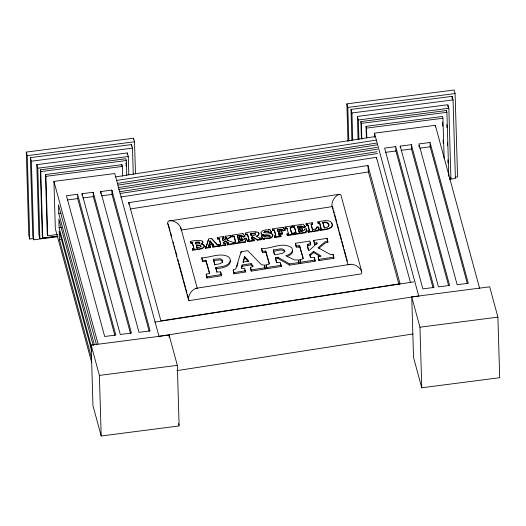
<?xml version="1.0" encoding="UTF-8"?>
<svg xmlns="http://www.w3.org/2000/svg" width="526" height="526" viewBox="0 0 526 526"><rect width="100%" height="100%" fill="white"/><g stroke="black" fill="none" stroke-linecap="round" stroke-linejoin="round"><path stroke-width="0.79" d="M270.213 236.404L269.996 235.885C267.274 234.603 261.106 236.956 260.995 232.426L262.698 230.644L265.906 229.829A5.372 3.472 -4.2 0 1 268.214 230.007L269.759 229.343L271.587 231.9L271.626 232.42L270.009 232.992C268.438 231.802 265.111 230.815 263.809 232.676M209.032 244.551L208.914 246.477L209.032 244.551L212.885 243.952L213.793 245.55L212.885 243.952M208.763 246.326L208.723 245.813M213.753 245.037L212.57 245.53L212.912 247.167L218.915 246.234L218.573 244.597L217.337 244.452L211.426 238.41L208.579 238.85L206.402 245.859L205.199 246.674L205.541 248.311L210.453 247.549L210.111 245.912L208.875 245.964M258.923 233.833L258.246 235.037L256.011 236.167L259.824 238.002L261.415 237.936L261.757 239.58L257.694 240.211L252.671 237.344L251.619 237.502L252.276 239.646L251.579 236.989L252.638 236.825L257.661 239.692L261.718 239.06M230.349 260.567C228.803 266.695 220.703 266.603 215.759 267.583L216.811 272.337M328.875 225.24L327.58 227.166L324.397 227.811L322.892 222.439C325.706 221.15 329.993 222.945 328.717 226.528M243.512 237.016L242.861 236.003L240.842 235.319L237.298 235.74L237.338 236.259L240.882 235.839L243.512 237.016L245.05 236.384L242.867 233.524L232.282 235.168L232.591 236.292L234.096 236.286L235.503 241.178L235.339 241.927L234.182 242.17L234.53 243.808L245.497 242.105L246.306 238.311L244.544 238.199C244.025 240.763 237.805 243.137 238.16 238.903L240.172 238.883L240.579 240.25L242.197 240.001L241.224 236.042L239.606 236.292L239.731 237.121M245.497 242.105L246.306 238.311M303.824 227.646L303.18 226.634L301.161 225.95L297.611 226.371L297.65 226.884L301.194 226.463L303.824 227.646L305.369 227.008L303.186 224.148L292.594 225.792L292.903 226.916L294.415 226.916L295.862 232.321L294.501 232.794L294.843 234.438L305.81 232.735L306.619 228.935L304.856 228.83C304.337 231.387 298.117 233.768 298.472 229.533L300.491 229.514L300.898 230.881L302.516 230.631L301.543 226.667L299.925 226.923L300.044 227.745M305.81 232.735L306.619 228.935M312.543 223.866L312.24 222.741L306.047 223.701L306.356 224.826L307.861 224.852L309.314 229.855L309.097 230.46L307.953 230.71L308.295 232.347L317.974 230.842L318.795 227.061L317.02 226.956L315.804 228.83L312.575 229.671L311.175 224.694L311.438 224.069L312.543 223.866L312.582 224.385L311.208 224.812L312.608 230.191L312.575 229.671M317.974 230.842L318.795 227.061M228.376 240.625L227.087 239.882C227.673 237.568 232.453 237.989 230.927 235.378L225.194 236.266L225.496 237.39L226.66 237.482L223.083 240.711L222.498 238.548M226.699 237.995L226.686 237.377M210.071 240.849L209.387 243.282L211.906 242.894L211.939 243.406L210.071 240.849L211.906 242.894M209.598 243.19L210.111 241.368M242.144 265.019L241.434 267.958L242.65 268.451L244.656 268.194L245.458 272.021L234.004 273.803L233.209 269.976L235.523 269.108L236.003 268.082L241.086 251.717L247.733 250.685L261.527 264.788L264.4 265.13L265.203 268.957L251.204 271.133L250.402 267.3L252.828 266.708L253.164 266.149L251.139 263.618L242.144 265.019L241.644 268.313M244.57 256.392L242.973 262.066L248.851 261.152L244.57 256.392L244.656 257.595L243.262 262.559M206.679 245.596L208.618 239.363M236.818 266.945L238.028 263.053M244.334 239.409L244.544 238.199M304.646 230.04L304.896 229.343M261.021 233.071C262.809 236.141 267.208 234.116 269.956 235.365C269.917 237.962 264.46 236.963 263.105 235.293L261.475 235.819L263.27 239.343L264.624 239.133L264.828 237.976C267.563 238.561 271.83 238.35 272.935 235.3L271.672 233.971M264.624 239.133L264.828 237.976M199.821 243.676L199.795 242.802L199.176 242.433L195.619 242.749L195.58 242.236L198.69 241.855L199.9 242.571L199.091 243.63L196.119 244.215L195.58 242.236M206.435 246.378L205.916 247.029M275.723 236.121L274.506 230.441L273.993 229.915L272.803 230.04L272.501 228.915L282.988 227.285L285.171 230.171L283.626 230.796L281.068 229.632L277.524 230.04L277.491 229.527L281.029 229.119L282.587 229.546L283.626 230.796M316.369 228.856L316.777 228.238M290.214 228.1L290.365 227.37L291.568 227.127L291.601 227.64L290.214 228.1L291.68 233.524M225.154 240.947L225.194 241.467L223.557 242.834L223.517 242.315L225.154 240.947C231.907 243.972 225.693 241.71 227.436 244.912L233.84 243.919C233.708 240.961 228.619 242.078 227.048 239.369L230.151 236.818L231.236 236.503M320.952 228.626L319.703 222.985L318.197 222.991L317.895 221.867C321.827 221.183 331.88 218.126 332.32 225.174A6.003 3.879 -4.2 0 1 331.347 227.396L327.994 229.145L320.137 230.506L319.795 228.869L321.215 228.902M223.859 237.647L222.735 237.864L222.511 238.607L223.898 238.16L223.557 236.522L217.37 237.482L217.672 238.607L219.184 238.626L220.604 243.538L220.44 244.248L219.27 244.485L219.612 246.129L225.805 245.169L225.457 243.525L223.945 243.538L223.517 242.315M252.237 239.133L253.756 239.126L254.097 240.77L247.891 241.736L247.549 240.093L248.962 239.619L247.47 234.228L245.958 234.248L245.642 233.09C246.365 232.038 264.617 229.553 257.286 236.207M288.327 233.097L288.169 233.728L286.972 233.965L287.012 234.484L288.202 234.248M270.101 236.634L269.503 237.048M277.491 229.527L278.076 231.683L279.871 231.072L279.911 231.591L279.747 230.158L281.377 229.908L282.403 234.057L280.772 234.313L280.187 233.274L278.432 233.38L278.392 232.867L280.148 232.755L280.772 234.313M224.78 239.744L226.436 238.258M237.298 235.74L237.851 237.772L239.738 237.187L239.777 237.706L239.606 236.292M299.748 228.08L300.05 227.817L299.787 228.6L299.748 228.08L298.163 228.396L297.611 226.371M318.743 248.357L325.377 242.913L327.908 242.184L327.106 238.35L313.726 240.435L314.436 243.058L316.889 242.775L317.145 243.268L308.801 250.797L307.434 245.747L307.375 244.695L307.993 244.156L310.623 243.65L310.708 244.853L307.467 245.898L308.302 249.837M313.634 251.356L313.72 252.565L309.913 255.748L309.821 254.545L313.634 251.356L320.998 255.978L318.164 256.773L318.966 260.6L333.898 258.286L333.096 254.452L330.506 254.604L318.052 247.667L325.292 241.71L327.816 240.98M201.747 244.215L202.964 242.71L202.142 241.368M315.212 229.717L315.843 229.343M275.683 235.602L274.401 235.918L274.75 237.561L280.937 236.601L280.595 234.958L279.056 234.977L278.392 232.867M339.185 194.291L168.445 221.13L167.735 222.189L167.794 223.668L188.453 299.695L189.064 300.629L361.165 273.888L361.783 272.764L361.632 271.245L340.986 195.271L340.315 194.423L339.185 194.291C334.904 196.086 331.696 200.971 331.906 205.633L348.021 264.966M361.632 271.245C359.725 267.162 355.234 264.236 350.717 264.276L195.738 288.353C191.451 290.148 188.249 295.04 188.453 299.695M243.472 236.503L245.011 235.865M303.785 227.127L305.33 226.496M283.586 230.276L285.131 229.658M287.275 256.366C289.741 255.472 293.258 253.578 292.502 250.415M349.317 264.795L350.717 264.276M264.861 238.488C267.649 239.198 273.342 238.699 272.882 234.774C271.16 231.624 266.662 233.748 263.947 232.42C264.105 230.21 268.72 231.243 269.969 232.472L271.587 231.9M220.479 244.761L219.309 245.004M115.582 176.9L375.084 136.576M116.555 180.464L376.057 140.14M117.41 183.35L376.452 143.098M117.89 185.132L376.938 144.887M118.015 187.631L377.168 147.365M118.501 189.413L377.648 149.147M119.441 191.76L377.07 151.731M119.928 193.542L377.556 153.513M120.763 197.026L376.438 157.3L410.425 282.383M128.798 202.661L367.93 165.506L400.043 283.711L160.917 320.867L128.798 202.661L128.916 204.272M130.08 208.986L368.404 171.956L399.017 284.645M181.102 230.092L332.517 206.567L333.162 208.94M190.59 241.644C190.76 240.533 208.763 238.725 201.011 244.018L203.733 244.649L204.41 246.207C202.102 249.929 196.31 248.404 192.799 249.771L192.496 248.647L193.864 248.213L193.903 248.732L192.582 243.209L192.089 242.644L190.899 242.769L190.59 241.644L190.931 243.288L192.417 243.282L193.851 248.259M285.112 227.482L285.072 226.962L291.259 226.002L291.568 227.127M250.685 233.695C252.013 233.794 255.182 232.203 255.623 234.313L254.762 235.122L251.257 235.799L250.685 233.695L251.106 235.615M217.37 237.482L217.711 239.126L219.224 239.146L220.644 244.057M225.194 236.266L225.536 237.91L226.726 237.897M232.282 235.168L232.624 236.805L234.136 236.805L235.635 242.197L235.595 241.677M272.501 228.915L272.843 230.559L274.026 230.427L274.546 230.953L275.834 235.924M285.072 226.962L285.414 228.606L286.617 228.468L287.137 229.093M292.594 225.792L292.943 227.436L294.448 227.429M306.047 223.701L306.395 225.345L307.901 225.365L309.367 230.763L309.327 230.25M317.895 221.867L318.237 223.504L319.742 223.497L321.156 228.409M245.642 233.09L245.997 234.767L247.509 234.747M250.724 234.215C252.046 234.313 255.215 232.716 255.662 234.826M322.892 222.439L322.925 222.958C325.015 222.393 328.119 222.301 328.816 224.898M196.448 245.412L200.228 245.123L201.064 246.273C199.979 247.963 195.869 248.653 196.448 245.412L197.125 248.114L197.086 247.601M196.481 245.925L200.268 245.635L201.103 246.786M238.16 238.903L238.193 239.422L240.211 239.402L240.579 240.25M298.472 229.533L298.512 230.046L300.53 230.026L300.898 230.881M240.54 239.738L242.164 239.488M300.859 230.362L302.476 230.112M280.733 233.794L282.37 233.544M209.065 245.063L212.925 244.465M286.972 233.965L287.314 235.609L293.508 234.649L293.166 233.005L291.641 233.011M233.288 242.834L233.84 243.919M247.582 240.612L248.147 240.52M260.909 238.541L261.455 238.456L261.757 239.58M274.44 236.437L274.855 236.371M292.528 233.623L293.199 233.524L293.508 234.649M307.986 231.223L308.598 231.131M319.834 229.382L320.268 229.316M205.199 246.674L205.508 247.799L210.413 247.036M212.57 245.53L212.879 246.655L218.875 245.721M219.27 244.485L219.572 245.609L225.766 244.649M227.094 243.268L227.403 244.393L233.8 243.4M234.182 242.17L234.491 243.295L245.458 241.592M247.549 240.093L247.851 241.217L254.058 240.25M261.475 235.819L263.23 238.83L264.585 238.62M274.401 235.918L274.71 237.042L280.897 236.082M293.469 234.129L287.281 235.089L287.314 235.609M294.501 232.794L294.803 233.925L305.777 232.216M307.953 230.71L308.256 231.834L317.934 230.329M319.795 228.869L320.097 229.994L325.956 229.08L329.822 227.982L331.314 226.884A6.003 3.879 -4.2 0 0 332.281 224.655M192.496 248.647L192.838 250.291C196.343 248.916 202.142 250.442 204.45 246.727L203.766 245.162M209.42 273.218L206.107 261.665L202.569 261.659L201.767 257.832C210.19 257.674 219.375 252.73 227.626 256.34A8.705 5.628 -4.2 0 1 230.217 259.377C231.887 267.195 221.078 268.109 215.844 268.793M269.213 263.94L265.913 252.401L262.375 252.447L261.553 248.542C270.962 249.16 283.343 241.112 291.838 247.983C294.415 251.993 288.938 254.919 285.743 255.721L294.639 259.995L298.354 259.851L299.156 263.677L289.675 265.15L277.958 258.457L275.499 258.838L275.407 257.635L277.866 257.253L289.589 263.947L299.07 262.474M303.108 258.601L299.794 247.148L296.263 247.095L295.467 243.268L309.906 241.026L310.623 243.65M201.767 257.832L202.484 260.455L206.021 260.462L209.335 272.014L209.44 273.139L208.927 273.619L206.205 274.171L207.007 277.998L221.453 275.755L220.65 271.929L217.1 271.955L215.759 267.583M295.467 243.268L296.177 245.892L299.702 245.944L303.015 257.398L303.147 258.542L302.641 259.048L299.905 259.614L300.708 263.441L315.146 261.198L314.344 257.365L310.82 257.392L309.821 254.545M261.553 248.542L262.29 251.244L265.821 251.198L269.121 262.737L269.292 263.776L268.76 264.302L265.992 264.88L266.794 268.707L281.279 266.458L280.476 262.632L276.946 262.632L275.407 257.635M213.49 259.239L220.387 258.759L221.808 259.476L222.518 260.587C222.708 264.322 217.455 264.026 214.95 264.624L213.49 259.239L213.576 260.442L220.479 259.962L221.9 260.679L222.662 262.625M273.323 249.955C276.413 250.185 283.81 246.464 284.836 251.389L282.83 253.276L274.657 254.867L273.323 249.955L274.171 253.966M313.726 240.435L314.528 244.261L316.981 243.979L316.889 242.775M273.408 251.158C276.808 251.362 282.449 248.101 284.882 251.816M242.23 266.222L251.224 264.821L252.579 266.412M206.205 274.171L206.922 276.794L221.361 274.552M233.209 269.976L233.919 272.599L245.372 270.818M250.402 267.3L251.119 269.93L265.117 267.754M265.992 264.88L266.708 267.504L281.193 265.255M299.905 259.614L300.616 262.237L315.061 259.989M318.164 256.773L318.874 259.397L333.806 257.076M154.854 322.096L413.607 281.89M158.727 336.351L417.48 296.145M176.821 370.659L412.864 333.977M347.982 141.461L346.871 103.865L454.129 89.999L455.095 93.562L457.567 176.933L455.135 177.249M346.871 103.865L347.837 107.429L455.095 93.562M351.907 140.534L350.987 109.421L452.09 96.35L453.057 99.914L455.391 178.505L449.73 179.234M33.809 238.502L29.745 239.028L28.772 235.464L26.3 152.086L133.558 138.22L134.524 141.783L135.471 173.665M350.987 109.421L351.953 112.985L453.057 99.914M26.3 152.086L27.267 155.65L134.524 141.783M57.985 236.667L33.717 239.803L32.75 236.24L30.416 157.642L131.52 144.571L132.493 148.135L133.269 174.336M358.061 139.324L357.384 116.424L447.876 104.727L448.842 108.29L450.927 178.63L449.316 178.84M30.416 157.642L31.382 161.212L132.493 148.135M357.384 116.424L358.351 119.987L448.842 108.29M361.401 138.831L360.889 121.598L446.416 110.539L446.903 112.321L448.803 176.341M57.643 236.253L39.871 238.554L38.904 234.99L36.813 164.651L127.305 152.948L128.272 156.511L128.804 174.507M360.889 121.598L361.375 123.38L446.903 112.321M36.813 164.651L37.78 168.215L128.272 156.511M366.366 137.72L366.03 126.325L442.451 116.45L442.938 118.232L444.122 158.102M57.439 236.187L42.777 238.087L42.297 236.305L40.318 169.819L125.852 158.76L126.332 160.542L126.773 175.316M366.03 126.325L366.517 128.114L442.938 118.232M40.318 169.819L40.804 171.601L126.332 160.542M57.465 234.478L47.708 235.74L47.228 233.958L45.46 174.553L121.887 164.671L122.367 166.453L122.663 176.217M374.611 137.24L374.492 133.163L435.324 125.3L479.699 288.642M45.46 174.553L45.946 176.335L122.367 166.453M91.734 362.677L55.329 228.672L53.922 181.385L114.753 173.521L159.135 336.864M395.743 146.662L384.605 148.102L422.858 288.879L433.989 287.439L395.743 146.662L395.868 150.988L433.043 287.807M400.214 146.096L411.352 144.657L449.598 285.434L438.46 286.874L400.214 146.096L400.26 147.543M430.044 142.487L418.913 143.927L457.16 284.697L468.291 283.264L430.044 142.487L430.176 146.813L467.351 283.632M385.532 152.33L395.868 150.988M401.141 150.324L411.477 148.983L448.652 285.802M419.833 148.154L430.176 146.813M77.565 194.278L66.434 195.718L104.681 336.495L115.812 335.055L77.565 194.278L77.697 198.611L114.865 335.43M82.043 193.719L93.174 192.279L131.421 333.05L120.29 334.49L82.043 193.719L82.082 195.159M100.736 191.543L111.874 190.103L150.12 330.88L138.989 332.32L100.736 191.543L100.801 193.706M67.354 199.946L77.697 198.611M82.963 197.94L93.306 196.606L130.474 333.425M101.663 195.771L111.999 194.436L149.174 331.255M96.508 344.786L58.478 204.805L58.734 213.457L61.121 213.148M93.22 345.589L58.84 219.046L59.096 227.705L61.483 227.396M91.859 351.375L59.201 231.164L59.458 239.823L61.844 239.514M411.733 296.907L489.673 286.828L497.898 317.119L499.7 377.701L421.767 387.78L413.535 357.489L411.733 296.907L419.965 327.198L421.767 387.78M91.169 345.128L169.102 335.055L177.334 365.346L179.129 425.928L101.196 436.001L92.964 405.71L91.169 345.128L99.394 375.419L101.196 436.001M419.965 327.198L497.898 317.119M99.394 375.419L177.334 365.346M238.193 239.422L238.843 241.644L239.626 241.664M288.366 233.61L286.887 228.093L285.375 228.087L285.414 228.606M255.176 232.222L256.07 232.229M169.839 220.604C174.362 220.565 178.853 223.497 180.753 227.58L197.322 288.544M318.828 227.58L317.06 227.469L317.02 226.956M195.738 288.353L196.862 288.485M202.503 244.643L203.194 244.846M259.318 238.298L259.857 238.515M313.72 252.565L320.216 256.51M225.194 241.467L227.975 243.157M263.605 236.213L264.144 236.569M217.376 244.965L211.426 238.41M258.227 232.933L258.91 233.892M304.298 225.838L305.369 227.008M285.171 230.171L282.988 227.285M244.656 257.595L248.404 261.764M270.712 231.138L271.626 232.42M331.676 223.182L332.195 224.326M167.794 223.668L168.622 225.391M247.47 234.228L248.995 240.132L248.962 239.619M294.415 226.916L295.947 232.821L295.908 232.308M450.545 177.203L450.927 178.63M374.492 133.163L418.867 296.506M333.589 210.518L334.234 212.892M334.667 214.476L336.811 222.386M337.245 223.971L338.961 230.296M339.395 231.881L341.545 239.79M341.972 241.368L343.688 247.7M344.122 249.285L346.272 257.194M346.7 258.772L347.344 261.146M333.898 258.286L333.096 254.452M322.925 222.958L324.305 228.021M327.376 240.211L327.908 242.184M312.582 224.385L312.24 222.741M309.998 242.23L310.708 244.853M315.146 261.198L314.344 257.365M310.084 256.386L310.425 257.655M302.516 230.631L301.543 226.667M299.925 226.923L300.09 228.33M297.65 226.884L298.018 228.238M298.512 230.046L299.162 232.275L299.123 231.756M291.601 227.64L291.259 226.002M291.483 233.064L290.181 227.58M298.446 261.054L299.156 263.677M282.403 234.057L281.377 229.908M279.898 231.105L279.747 230.158M280.937 236.601L280.595 234.958M277.524 230.04L277.919 231.479M278.432 233.38L279.089 235.49L279.056 234.977M280.568 263.835L281.279 266.458M275.499 258.838L276.525 262.619M265.203 268.957L264.4 265.13M254.097 240.77L253.756 239.126M242.197 240.001L241.224 236.042M237.338 236.259L237.883 238.285M244.925 270.055L245.458 272.021M231.269 237.016L230.927 235.378M223.898 238.16L223.557 236.522M225.805 245.169L225.457 243.525M222.925 240.507L222.472 238.094M218.915 246.234L218.573 244.597M221.453 275.755L220.65 271.929M210.453 247.549L210.111 245.912M213.786 261.212L214.832 265.058M195.619 242.749L195.981 244.071M168.839 226.18L170.128 230.927M170.555 232.512L171.634 236.47M173.139 242.013L173.784 244.386M174.211 245.971L174.856 248.344M175.29 249.929L177.012 256.261M177.867 259.43L178.518 261.803M178.945 263.381L183.245 279.214M183.679 280.799L185.395 287.13M185.829 288.715L186.901 292.673M187.335 294.258L189.064 300.629M178.498 423.594L178.919 425.153M53.922 181.385L98.086 343.938M58.734 213.457L94.404 344.74M59.096 227.705L91.327 346.332M59.458 239.823L91.688 358.449M180.753 227.58L180.911 229.093M376.438 157.3L376.557 158.931M367.93 165.506L368.404 171.956M327.106 238.35L327.192 239.56M319.703 222.985L319.742 223.497M320.097 229.994L320.137 230.506M319.407 222.86L319.446 223.372M318.197 222.991L318.237 223.504M318.874 259.397L318.966 260.6M314.436 243.058L314.528 244.261M312.766 229.75L312.806 230.263M311.438 224.069L311.477 224.582M311.175 224.293L311.208 224.812M307.861 224.852L307.901 225.365M308.256 231.834L308.295 232.347M307.565 224.701L307.605 225.22M307.993 244.156L308.085 245.359M306.356 224.826L306.395 225.345M307.375 244.695L307.467 245.898M300.491 229.514L300.53 230.026M300.07 229.343L300.109 229.862M299.327 231.828L299.366 232.347M299.702 245.944L299.794 247.148M300.616 262.237L300.708 263.441M298.965 245.609L299.057 246.812M296.177 245.892L296.263 247.095M294.803 233.925L294.843 234.438M294.126 226.785L294.165 227.304M292.903 226.916L292.943 227.436M293.166 233.005L293.199 233.524M290.365 227.37L290.405 227.889M288.366 233.537L288.406 234.05M289.589 263.947L289.675 265.15M286.887 228.093L286.926 228.606M286.578 227.949L286.617 228.468M279.562 231.361L279.602 231.874M279.359 235.096L279.398 235.609M277.866 257.253L277.958 258.457M274.309 230.026L274.348 230.546M274.71 237.042L274.75 237.561M273.993 229.915L274.026 230.427M272.803 230.04L272.843 230.559M269.759 229.343L269.792 229.862M269.969 232.472L270.009 232.992M268.457 229.546L268.497 230.059M265.821 251.198L265.913 252.401M266.708 267.504L266.794 268.707M265.203 250.935L265.295 252.138M263.105 235.293L263.138 235.806M263.23 238.83L263.27 239.343M261.415 237.936L261.455 238.456M262.29 251.244L262.375 252.447M257.661 239.692L257.694 240.211M252.638 236.825L252.671 237.344M252.513 239.264L252.552 239.777M251.139 263.618L251.224 264.821M251.119 269.93L251.204 271.133M248.732 239.843L248.772 240.362M247.851 241.217L247.891 241.736M247.207 234.116L247.246 234.635M245.958 234.248L245.997 234.767M242.867 233.524L242.907 234.037M240.172 238.883L240.211 239.402M241.086 251.717L241.178 252.927M239.757 238.719L239.79 239.231M239.435 237.45L239.475 237.969M239.014 241.204L239.054 241.717M238.811 241.132L238.843 241.644M235.339 241.927L235.378 242.447M234.096 236.286L234.136 236.805M234.491 243.295L234.53 243.808M233.814 236.161L233.846 236.674M233.491 242.276L233.531 242.795M232.591 236.292L232.624 236.805M233.919 272.599L234.004 273.803M228.31 242.933L228.35 243.446M227.048 239.369L227.087 239.882M227.403 244.393L227.436 244.912M226.548 237.272L226.588 237.785M225.496 237.39L225.536 237.91M223.945 243.538L223.984 244.051M222.735 237.864L222.774 238.383M219.184 238.626L219.224 239.146M219.572 245.609L219.612 246.129M218.869 238.488L218.908 239.001M217.672 238.607L217.711 239.126M212.879 246.655L212.912 247.167M205.508 247.799L205.541 248.311M206.021 260.462L206.107 261.665M206.922 276.794L207.007 277.998M205.364 260.14L205.456 261.343M202.484 260.455L202.569 261.659M197.27 247.693L197.303 248.206M192.385 242.762L192.417 243.282M192.799 249.771L192.838 250.291M192.089 242.644L192.128 243.163M190.899 242.769L190.931 243.288M452.09 96.35L452.163 98.803M447.896 105.542L447.948 107.179M446.416 110.539L446.469 112.183M446.83 124.491L446.929 127.772M447.37 142.546L447.468 145.834M447.882 159.786L447.974 163.067M442.622 122.144L442.747 126.214M443.155 140.047L443.254 143.302M435.324 125.3L435.37 126.93M418.952 145.367L418.998 146.813M411.352 144.657L411.477 148.983M366.517 128.114L366.806 137.878M361.375 123.38L361.835 138.976M358.351 119.987L358.936 139.62M351.953 112.985L352.755 140.001M347.837 107.429L348.83 140.942M169.102 335.055L169.175 337.508M133.558 138.22L133.604 139.857M131.52 144.571L131.572 146.208M127.305 152.948L127.351 154.585M125.97 162.869L126.069 166.15M121.887 164.671L121.933 166.301M111.874 190.103L111.999 194.436M93.174 192.279L93.306 196.606M45.946 176.335L47.708 235.74M40.804 171.601L42.777 238.087M37.78 168.215L39.871 238.554M31.382 161.212L33.717 239.803M27.267 155.65L29.745 239.028"/></g></svg>
